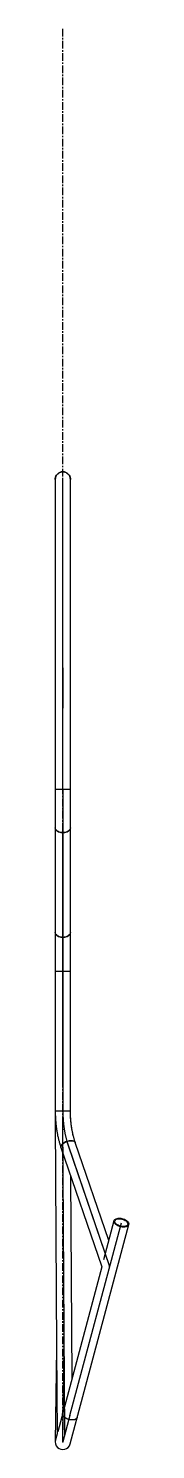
# Paper-space layout '_Right' of a CAD drawing. Header units: millimetres. Extents: x -13 to 110, y -13 to 2350.
import ezdxf

# ---------------------------------------------------------------- set-up
doc = ezdxf.new("R2010")
doc.units = ezdxf.units.MM
doc.header["$PDSIZE"] = -1
doc.linetypes.add('CENTERX2', pattern=[20.32, 12.7, -2.54, 2.54, -2.54])

psp = doc.layouts.new('_Right')

# ---------------------------------------------------------------- linework, layer by layer
at = {"color": 7, "linetype": 'CENTERX2'}
psp.add_line((0, 0), (0, 2350.1), dxfattribs=at)
at = {"color": 7, "linetype": 'Continuous', "lineweight": 25}
for p, q in [((-12.7, 1600.2), (-12.7, 1085.4)), ((12.7, 550.2), (12.7, 1600.2)), ((-12.7, 1085.4), (-12.7, 534.1)), ((-12.7, 1085.4), (12.7, 1085.4)), ((-12.7, 782.8), (12.7, 782.8)), ((12.7, 550.2), (-12.7, 550.2)), ((-12.7, 534), (-10.4, 156)), ((76.6, 335.1), (20.8, 497.8)), ((-3.2, 489.5), (64.9, 291.2)), ((15.3, 106.1), (13.3, 441.5)), ((12.3, -3.3), (109.9, 361.3)), ((85.4, 367.8), (67.9, 302.5)), ((64.9, 291.2), (-8.6, 17)), ((-10.4, 156), (-12.7, 0.2)), ((-10.4, 156), (-10.4, 154.6)), ((-10.4, 156), (-10.4, 156)), ((-10.4, 154.6), (-9.6, 12.9)), ((-9.6, 13.3), (-12.3, 3.3))]:
    psp.add_line(p, q, dxfattribs=at)
at = {"color": 7, "linetype": 'Continuous'}
for p, q in [((0, 1085.4), (0, 1600.2)), ((0, 1085.4), (0, 1600.2)), ((0, 1085.4), (0, 1600.2)), ((0, 1163.2), (0, 1318.1)), ((0, 1287.2), (0, 1219.8)), ((0, 1085.4), (0, 1021.1)), ((0, 1085.4), (0, 1021.1)), ((0, 1085.4), (0, 1021.1)), ((0, 1021.1), (0, 847.1)), ((0, 1021.1), (0, 847.1)), ((0, 934.1), (0, 1021.1)), ((0, 934.1), (0, 594.1)), ((0, 594.1), (0, 934.1)), ((0, 764.1), (0, 934.1)), ((0, 847.1), (0, 782.8)), ((0, 847.1), (0, 782.8)), ((0, 782.8), (0, 551.3)), ((0, 782.8), (0, 550.2)), ((0, 665.8), (0, 667)), ((0, 665.8), (0, 666.5)), ((0, 594.1), (0, 534.1)), ((0, 594.1), (0, 534.1)), ((3.1, 11.7), (0, 534.1)), ((3.1, 11.7), (0, 534.1)), ((8.8, 493.6), (78.1, 291.6)), ((9, 493.1), (78.1, 291.6)), ((11.8, 44), (97.7, 364.5)), ((11.8, 44), (97.7, 364.5)), ((0, 0), (2.3, 155.9)), ((0, 0), (2.3, 155.3)), ((11.8, 44), (0, 0)), ((11.8, 44), (0, 0))]:
    psp.add_line(p, q, dxfattribs=at)
at = {"color": 7, "linetype": 'Continuous', "lineweight": 25, "flags": 128}
for points in [[(-12.7, 1600.2), (-12.6, 1602), (-12.2, 1603.8), (-11.6, 1605.5), (-10.7, 1607.1), (-9.6, 1608.6), (-8.3, 1609.8), (-6.9, 1610.9), (-5.3, 1611.8), (-3.6, 1612.4), (-1.8, 1612.8), (0, 1612.9), (1.8, 1612.8), (3.6, 1612.4), (5.3, 1611.8), (6.9, 1610.9), (8.3, 1609.8), (9.6, 1608.6), (10.7, 1607.1), (11.6, 1605.5), (12.2, 1603.8), (12.6, 1602), (12.7, 1600.2), (12.7, 1600.2)], [(-12.7, 1021.1), (-12.6, 1020.1), (-12.1, 1018.7), (-11.3, 1017.4), (-10.2, 1016.3), (-8.8, 1015.2), (-7.1, 1014.4), (-5.2, 1013.7), (-3.2, 1013.2), (-1.1, 1013), (1.1, 1013), (3.2, 1013.2), (5.2, 1013.7), (7.1, 1014.4), (8.8, 1015.2), (10.2, 1016.3), (11.3, 1017.4), (12.1, 1018.7), (12.6, 1020.1), (12.7, 1021.1)], [(0, 1013), (-2.1, 1013.1), (-4.2, 1013.4), (-6.2, 1014), (-8, 1014.8), (-9.5, 1015.7), (-10.8, 1016.8), (-11.8, 1018.1), (-12.4, 1019.4), (-12.7, 1020.8), (-12.7, 1021.1)], [(12.7, 1021.1), (12.7, 1020.8), (12.4, 1019.4), (11.8, 1018.1), (10.8, 1016.8), (9.5, 1015.7), (8, 1014.8), (6.2, 1014), (4.2, 1013.4), (2.1, 1013.1), (0, 1013)], [(0, 838.9), (-2.1, 839), (-4.2, 839.4), (-6.2, 839.9), (-8, 840.7), (-9.5, 841.7), (-10.8, 842.8), (-11.8, 844), (-12.4, 845.3), (-12.7, 846.7), (-12.7, 847.1)], [(-12.7, 847.1), (-12.6, 846), (-12.1, 844.7), (-11.3, 843.4), (-10.2, 842.2), (-8.8, 841.2), (-7.1, 840.3), (-5.2, 839.6), (-3.2, 839.2), (-1.1, 838.9), (1.1, 838.9), (3.2, 839.2), (5.2, 839.6), (7.1, 840.3), (8.8, 841.2), (10.2, 842.2), (11.3, 843.4), (12.1, 844.7), (12.6, 846), (12.7, 847.1)], [(12.7, 847.1), (12.7, 846.7), (12.4, 845.3), (11.8, 844), (10.8, 842.8), (9.5, 841.7), (8, 840.7), (6.2, 839.9), (4.2, 839.4), (2.1, 839), (0, 838.9)], [(-3.2, 489.5), (-3.4, 490.3), (-3.3, 491.4), (-2.9, 492.6), (-2.1, 493.8), (-1, 495), (0.3, 496.2), (2, 497.3), (3.8, 498.3), (5.7, 499.1), (7.7, 499.8), (9.8, 500.4), (11.8, 500.7), (13.8, 500.8), (15.6, 500.7), (17.2, 500.5), (18.6, 500), (19.6, 499.3), (20.4, 498.5), (20.8, 497.8)], [(8.8, 500.1), (6.7, 499.5), (4.7, 498.7), (2.8, 497.8), (1.1, 496.7), (-0.4, 495.6), (-1.6, 494.4), (-2.5, 493.2), (-3.1, 492), (-3.4, 490.8), (-3.3, 489.7), (-3.2, 489.5)], [(20.8, 497.8), (20.7, 498), (20.1, 498.9), (19.1, 499.7), (17.9, 500.2), (16.4, 500.6), (14.7, 500.8), (12.8, 500.8), (10.8, 500.5), (8.8, 500.1)], [(97.7, 357.5), (95.6, 357.9), (93.5, 358.6), (91.6, 359.5), (89.9, 360.5), (88.4, 361.6), (87.1, 362.8), (86.2, 364), (85.6, 365.3), (85.3, 366.5), (85.4, 367.7), (85.8, 368.8), (86.6, 369.8), (87.7, 370.6), (89.1, 371.2), (90.7, 371.7), (92.6, 371.9), (94.6, 372), (96.6, 371.8), (98.7, 371.4), (100.8, 370.8), (102.8, 370.1), (104.6, 369.1), (106.3, 368.1), (107.6, 366.9), (108.7, 365.7), (109.5, 364.4), (110, 363.2), (110.1, 362), (109.8, 360.8), (109.2, 359.8), (108.2, 358.9), (107, 358.1), (105.5, 357.6), (103.7, 357.2), (101.8, 357.1), (99.8, 357.2), (97.7, 357.5)], [(97.7, 358.3), (95.7, 358.8), (93.9, 359.4), (92.1, 360.3), (90.5, 361.2), (89.2, 362.2), (88.1, 363.4), (87.4, 364.5), (86.9, 365.7), (86.9, 366.8), (87.1, 367.9), (87.7, 368.8), (88.6, 369.6), (89.8, 370.3), (91.3, 370.7), (93, 371), (94.8, 371), (96.7, 370.9), (98.7, 370.5), (100.6, 370), (102.4, 369.3), (104, 368.4), (105.5, 367.4), (106.7, 366.3), (107.6, 365.1), (108.2, 364), (108.5, 362.8), (108.4, 361.7), (108, 360.7), (107.2, 359.8), (106.2, 359.1), (104.8, 358.6), (103.2, 358.2), (101.5, 358), (99.6, 358.1), (97.7, 358.3)], [(24.1, 40.7), (23.6, 39.7), (22.9, 38.8), (21.8, 37.9), (20.4, 37.3), (18.7, 36.8), (16.9, 36.6), (14.9, 36.6), (12.8, 36.7), (10.7, 37.1), (8.7, 37.7), (6.7, 38.5), (4.8, 39.4), (3.2, 40.5), (1.8, 41.6), (0.7, 42.8), (-0.1, 44.1), (-0.5, 45.4), (-0.6, 46.6), (-0.5, 47.3)], [(11.8, 36.9), (9.7, 37.4), (7.7, 38.1), (5.7, 38.9), (4, 39.9), (2.5, 41), (1.2, 42.2), (0.3, 43.5), (-0.3, 44.7), (-0.6, 46), (-0.5, 47.2), (-0.5, 47.3)], [(24.1, 40.7), (23.9, 40.3), (23.3, 39.2), (22.3, 38.3), (21.1, 37.6), (19.6, 37), (17.8, 36.7), (15.9, 36.5), (13.9, 36.6), (11.8, 36.9)], [(-9.6, 11.6), (-9.5, 11.9), (-9.5, 12.1)]]:
    psp.add_lwpolyline(points, dxfattribs=at)
at = {"color": 7, "linetype": 'Continuous', "flags": 128}
for points in [[(0, 551.3), (0.1, 543.5), (0.6, 535.8), (1.3, 528.2), (2.3, 520.7), (3.6, 513.4), (5.1, 506.4), (6.9, 499.6), (9, 493.1)], [(0, 550.2), (0.1, 542.7), (0.6, 535.2), (1.3, 527.8), (2.2, 520.6), (3.5, 513.5), (5, 506.6), (6.8, 500), (8.8, 493.6)]]:
    psp.add_lwpolyline(points, dxfattribs=at)
at = {"color": 7, "linetype": 'Continuous', "lineweight": 25}
for centre, start, end in [((0, 1600.2), 0, 180), ((0, 0), 165, 345)]:
    psp.add_arc(centre, 12.7, start, end, dxfattribs=at)
for points, knots in [([(-12.7, 550.2), (-12.7, 549.1), (-12.7, 546.1), (-12.5, 541.1), (-12.2, 535.2), (-11.7, 529.3), (-11, 523.5), (-10.2, 517.8), (-9.2, 512.1), (-8.1, 506.6), (-6.7, 501.1), (-5.3, 495.9), (-4.1, 492.1), (-3.4, 490), (-3.2, 489.5)], [0, 0, 0, 0, 0.049088, 0.141642, 0.234228, 0.32686, 0.419564, 0.512363, 0.605285, 0.698355, 0.791601, 0.885049, 0.973868, 1, 1, 1, 1]), ([(21, 497.2), (20.7, 497.9), (20, 500.1), (18.9, 503.7), (17.7, 508.2), (16.6, 512.9), (15.7, 517.7), (14.8, 522.6), (14.1, 527.7), (13.6, 532.8), (13.1, 538), (12.8, 543.3), (12.7, 547.7), (12.7, 550.4), (12.7, 551.3)], [0, 0, 0, 0, 0.0473054, 0.1369603, 0.2268807, 0.3170964, 0.4075717, 0.4982713, 0.5891609, 0.6802072, 0.7713781, 0.8626428, 0.9539713, 1, 1, 1, 1]), ([(20.8, 497.8), (20.5, 498.5), (19.8, 500.7), (18.7, 504.4), (17.5, 508.9), (16.4, 513.6), (15.4, 518.5), (14.6, 523.5), (13.9, 528.5), (13.4, 533.7), (13, 538.9), (12.8, 544.1), (12.7, 547.9), (12.7, 549.8), (12.7, 550.2)], [0, 0, 0, 0, 0.048961, 0.142011, 0.235309, 0.328879, 0.42269, 0.516708, 0.610902, 0.705239, 0.799688, 0.894219, 0.983848, 1, 1, 1, 1])]:
    psp.add_open_spline(points, degree=3, knots=knots, dxfattribs=at)
at = {"color": 7, "linetype": 'Continuous'}
for p in [(0, 1049), (0, 1049), (0, 1049), (0, 819.2), (0, 819.2), (0, 534.1), (0, 534.1), (0, 519.2), (0, 519.2), (78.1, 291.6), (78.1, 291.6), (0, 0), (0, 0)]:
    psp.add_point(p, dxfattribs=at)

doc.saveas('drawing.dxf')
